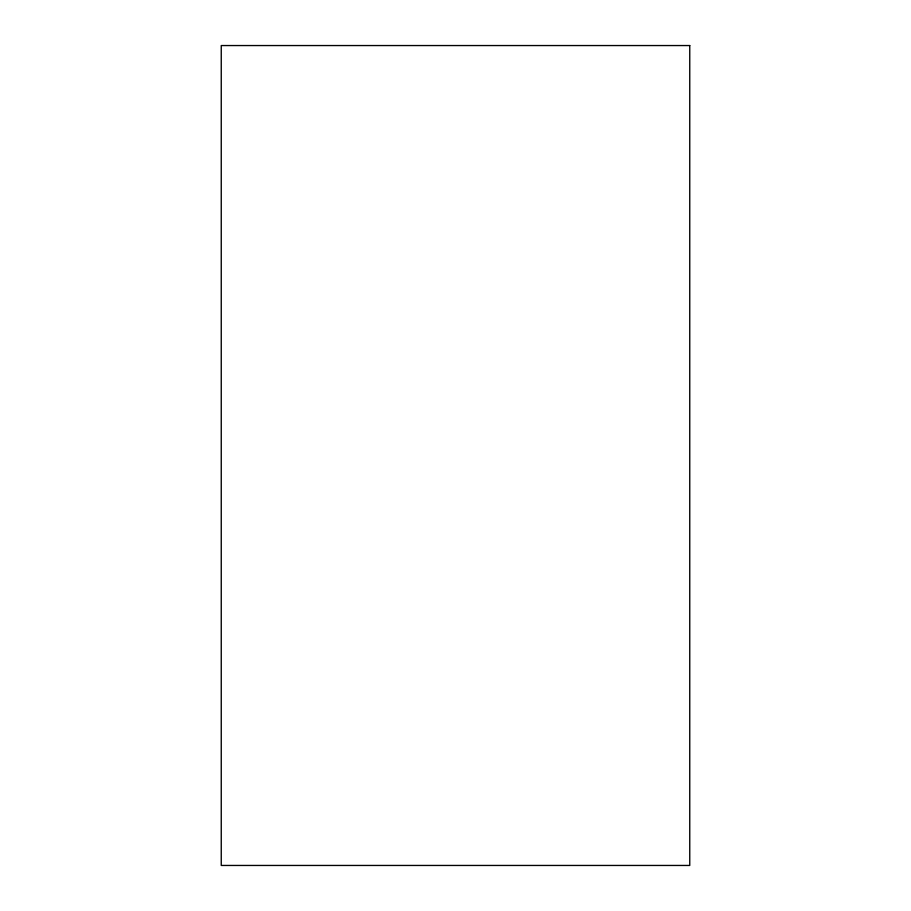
<?xml version="1.0" encoding="UTF-8"?>
<svg xmlns="http://www.w3.org/2000/svg" width="911" height="911" viewBox="0 0 911 911"><rect width="100%" height="100%" fill="white"/><g stroke="black" fill="none" stroke-linecap="round" stroke-linejoin="round"><path stroke-width="1.37" d="M689.752 45.55L221.248 45.55L221.248 865.45L689.752 865.45L689.752 45.55"/></g></svg>
